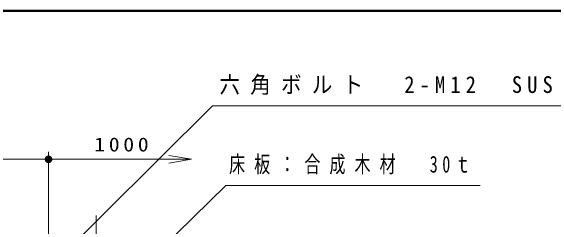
# Model space of a CAD drawing. Units: millimetres on the paper. Extents: x -385 to 0, y -594 to 267.
# Drawn here: x -257.1 to -185.8, y -58.3 to -30 of the extents above; entities that cross this region are included whole.
import ezdxf

# ---------------------------------------------------------------- set-up
doc = ezdxf.new("R2010")
doc.units = ezdxf.units.MM
doc.linetypes.add('USER2', pattern=[6, 3, -1, 1, -1])
doc.layers.add('1_10', color=7, linetype='Continuous', lineweight=25)
doc.layers.add('LY_3', color=7, linetype='Continuous', lineweight=13)
doc.styles.add('ＭＳ ゴシック', font='')
doc.styles.get('ＭＳ ゴシック').set_extended_font_data('MS Gothic')

# ---------------------------------------------------------------- blocks, each defined once
blk = doc.blocks.new('filled_dot')
at = {"color": 0, "linetype": 'Continuous', "lineweight": -2, "const_width": 1.25}
blk.add_lwpolyline([(-0.625, 0, 1), (0.625, 0, 1)], format="xyb", close=True, dxfattribs=at)
blk = doc.blocks.new('open_arrow')
at = {"color": 0, "linetype": 'Continuous', "lineweight": -2}
blk.add_lwpolyline([(7.5, 1.25), (0, 0), (7.5, -1.25)], dxfattribs=at)

msp = doc.modelspace()

# ---------------------------------------------------------------- linework, layer by layer
at = {"layer": '1_10', "lineweight": 13}
for p, q in [((-252.187, -61.754), (-252.187, -48.484)), ((-252.187, -61.754), (-252.187, -48.484)), ((-352.187, -49.484), (-252.187, -49.484)), ((-252.187, -49.484), (-233.368, -49.484))]:
    msp.add_line(p, q, dxfattribs=at)
at = {"layer": '1_10', "linetype": 'USER2', "lineweight": 13}
msp.add_line((-245.937, -83.87), (-245.937, -56.241), dxfattribs=at)
at = {"layer": '1_10', "lineweight": 13}
for points in [[(-252.15, -63.815), (-230.604, -42.452), (-184.705, -42.452)], [(-237.417, -61.295), (-228.852, -52.907), (-195.426, -52.907)]]:
    msp.add_lwpolyline(points, dxfattribs=at)
at = {"layer": 'LY_3', "lineweight": 50}
msp.add_line((0, -30), (-385, -30), dxfattribs=at)

# ---------------------------------------------------------------- block references
at = {"layer": '1_10', "lineweight": 13, "rotation": 180}
for name, p, xscale, yscale in [('filled_dot', (-252.187, -49.484), 0.4, 0.4), ('open_arrow', (-233.368, -49.484), 0.399, 0.399)]:
    msp.add_blockref(name, p, dxfattribs=dict(at, xscale=xscale, yscale=yscale))
at = {"layer": '1_10', "lineweight": 13, "xscale": 0.399, "yscale": 0.399}
msp.add_blockref('filled_dot', (-252.187, -49.484), dxfattribs=at)

# ---------------------------------------------------------------- texts
at = {"layer": '1_10', "style": 'ＭＳ ゴシック'}
for s, insert, char_height, attachment_point in [('\\T1.5;\\W0.9;六角ボルト\u30002-M12\u3000SUS', (-229.705, -39.802), 2.199, 4), ('\\T1.33;\\W1.15;1000', (-242.356, -48.484), 1.833, 8), ('\\T1.57;\\W0.7;床板：合成木材\u300030ｔ', (-228.426, -50.257), 2.199, 4)]:
    msp.add_mtext(s, dxfattribs=dict(at, insert=insert, char_height=char_height, attachment_point=attachment_point))

doc.saveas('drawing.dxf')
